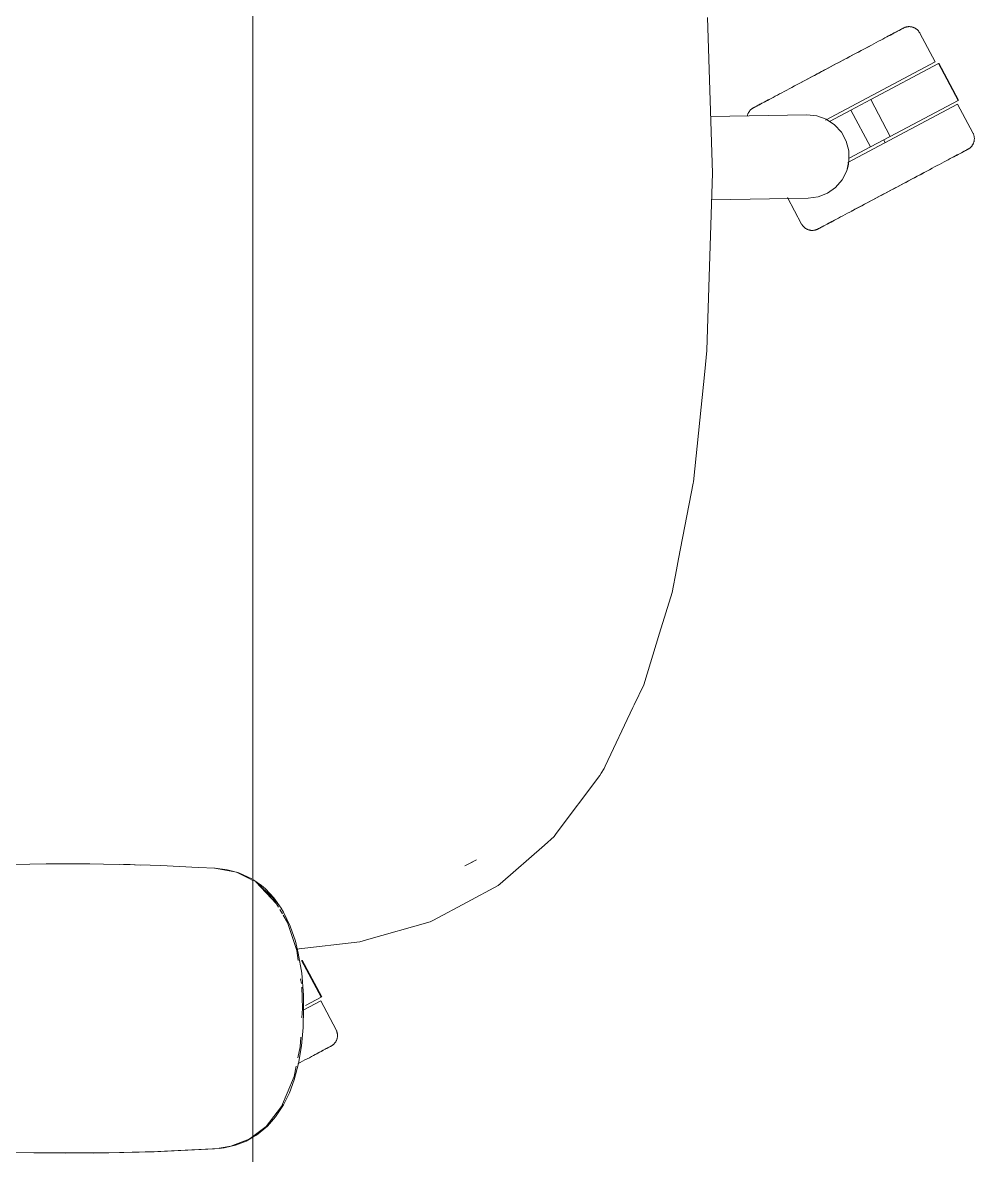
# Model space of a CAD drawing. Header units: millimetres. Extents: x 79795 to 317870, y -36033 to 97293.
# Drawn here: x 199171 to 199489.8, y 12504.6 to 12884.1 of the extents above; entities that cross this region are included whole.
import ezdxf

# ---------------------------------------------------------------- set-up
doc = ezdxf.new("R2010")
doc.units = ezdxf.units.MM
doc.header["$MEASUREMENT"] = 0
doc.layers.add('G-IMPT', color=8, linetype='CONTINUOUS', lineweight=9)
doc.layers.add('I-FURN', color=8, linetype='CONTINUOUS', lineweight=9)

msp = doc.modelspace()

# ---------------------------------------------------------------- linework, layer by layer
at = {"layer": 'G-IMPT'}
for p, q in [((199400.35, 12885.92), (199402.05, 12833.74)), ((199402.05, 12833.74), (199400.44, 12781.57)), ((199400.44, 12781.57), (199400.21, 12774.31)), ((199399.48, 12767.25), (199400.21, 12774.31)), ((199395.66, 12730.25), (199399.48, 12767.25)), ((199390.7, 12704.41), (199395.57, 12729.79)), ((199395.66, 12730.25), (199395.57, 12729.79)), ((199390.7, 12704.41), (199390, 12700.75)), ((199388.54, 12693.15), (199390, 12700.75)), ((199384.35, 12679.54), (199388.54, 12693.15)), ((199379.03, 12662.27), (199384.35, 12679.54)), ((199379.03, 12662.27), (199375.84, 12655.5)), ((199375.4, 12654.59), (199375.84, 12655.5)), ((199366.14, 12634.94), (199375.4, 12654.59)), ((199364.31, 12631.89), (199364.77, 12632.66)), ((199364.77, 12632.66), (199365.72, 12634.23)), ((199366.14, 12634.94), (199365.72, 12634.23)), ((199364.31, 12631.89), (199349.74, 12612.39)), ((199345.76, 12608.55), (199349.02, 12611.42)), ((199349.74, 12612.39), (199349.02, 12611.42)), ((199345.76, 12608.55), (199330.98, 12595.53)), ((199173.31, 12602.14), (199161, 12601.85)), ((199173.31, 12602.14), (199178.78, 12602.21)), ((199193.49, 12602.22), (199178.78, 12602.21)), ((199198, 12602.17), (199193.49, 12602.22)), ((199198, 12602.17), (199213.67, 12601.79)), ((199323.01, 12603.56), (199319.12, 12601.6)), ((199320.71, 12602.38), (199319.12, 12601.6)), ((199323.01, 12603.56), (199320.71, 12602.38)), ((199204.73, 12601.99), (199206.94, 12601.99)), ((199210.27, 12601.85), (199206.94, 12601.99)), ((199213.67, 12601.79), (199217.22, 12601.67)), ((199229.78, 12601.05), (199217.22, 12601.67)), ((199229.78, 12601.05), (199235.44, 12600.77)), ((199242.56, 12599.4), (199235.22, 12600.77)), ((199235.44, 12600.77), (199239.45, 12600.27)), ((199239.45, 12600.27), (199243.4, 12599.2)), ((199246.82, 12597.3), (199242.56, 12599.4)), ((199247.73, 12597.22), (199243.4, 12599.2)), ((199246.82, 12597.3), (199248.09, 12596.67)), ((199248.09, 12596.97), (199250.95, 12595.01)), ((199254.77, 12590.89), (199249.06, 12596.19)), ((199255.96, 12588.8), (199249.06, 12596.19)), ((199249.06, 12596.19), (199251.47, 12593.96)), ((199252.27, 12593.88), (199250.95, 12595.01)), ((199319.87, 12589.36), (199330.31, 12594.95)), ((199330.98, 12595.53), (199330.31, 12594.95)), ((199254.55, 12590.42), (199251.47, 12593.96)), ((199252.27, 12593.88), (199255.13, 12590.83)), ((199256.65, 12587.73), (199254.77, 12590.89)), ((199255.13, 12590.83), (199257.58, 12587.38)), ((199255.96, 12588.8), (199254.68, 12590.27)), ((199257.98, 12585.51), (199257.12, 12586.95)), ((199258.39, 12586), (199257.58, 12587.38)), ((199308.64, 12583.35), (199319.87, 12589.36)), ((199259.73, 12582.59), (199258.26, 12585.04)), ((199260.59, 12581.37), (199258.39, 12586)), ((199307.52, 12582.76), (199308.64, 12583.35)), ((199262.76, 12573.19), (199259.73, 12582.59)), ((199262.33, 12576.28), (199260.59, 12581.37)), ((199286.18, 12576.75), (199307.52, 12582.76)), ((199262.33, 12576.28), (199263.31, 12572.35)), ((199262.64, 12573.7), (199283.92, 12576.11)), ((199286.18, 12576.75), (199283.92, 12576.11)), ((199263.22, 12569.9), (199262.76, 12573.19)), ((199263.31, 12572.35), (199264.43, 12565.59)), ((199265, 12558.28), (199264.43, 12565.59)), ((199264.32, 12562.09), (199264.09, 12563.72)), ((199264.48, 12560.93), (199264.72, 12553.77)), ((199265, 12558.28), (199265.09, 12553.77)), ((199264.52, 12550.66), (199264.72, 12553.77)), ((199265.09, 12553.77), (199264.91, 12547.43)), ((199264.34, 12541.28), (199264.91, 12547.43)), ((199263.93, 12540.94), (199264.13, 12544.15)), ((199263.16, 12537.19), (199263.93, 12540.94)), ((199264.34, 12541.28), (199263.34, 12535.35)), ((199261.89, 12530.98), (199262.6, 12534.45)), ((199261.92, 12529.87), (199263.34, 12535.35)), ((199261.89, 12530.98), (199259.56, 12525.36)), ((199261.92, 12529.87), (199260.33, 12525.53)), ((199257.72, 12520.97), (199259.56, 12525.36)), ((199258.35, 12521.46), (199260.33, 12525.53)), ((199252.5, 12514.18), (199257.72, 12520.97)), ((199258.35, 12521.46), (199255.69, 12517.41)), ((199255.69, 12517.41), (199253.02, 12514.38)), ((199248.09, 12510.9), (199252.5, 12514.18)), ((199248.09, 12510.62), (199249.28, 12511.3)), ((199249.28, 12511.3), (199253.02, 12514.38)), ((199240.68, 12507.6), (199236.84, 12507.01)), ((199240.86, 12507.58), (199238.47, 12507.13)), ((199240.68, 12507.6), (199246.88, 12510.01)), ((199240.86, 12507.58), (199242.21, 12507.95)), ((199245.85, 12509.34), (199242.21, 12507.95)), ((199245.85, 12509.34), (199248.09, 12510.62)), ((199246.88, 12510.01), (199248.09, 12510.9)), ((199174.67, 12505.37), (199166.25, 12505.54)), ((199174.67, 12505.37), (199204.68, 12505.49)), ((199174.67, 12505.37), (199194.85, 12505.33)), ((199174.67, 12505.37), (199185.46, 12505.29)), ((199204.68, 12505.49), (199185.46, 12505.29)), ((199194.85, 12505.33), (199216.25, 12505.83)), ((199194.85, 12505.33), (199215.04, 12505.79)), ((199194.85, 12505.33), (199204.68, 12505.49)), ((199194.85, 12505.37), (199196.89, 12505.35)), ((199196.89, 12505.35), (199198.8, 12505.42)), ((199204.68, 12505.49), (199216.25, 12505.83)), ((199215.04, 12505.79), (199236.82, 12506.88)), ((199215.04, 12505.79), (199235.22, 12506.77)), ((199216.25, 12505.83), (199215.04, 12505.79)), ((199216.25, 12505.83), (199236.82, 12506.88)), ((199236.82, 12506.88), (199235.22, 12506.77)), ((199236.82, 12506.88), (199238.47, 12507.13))]:
    msp.add_line(p, q, dxfattribs=at)
at = {"layer": 'I-FURN'}
for p, q in [((199248.09, 13475.97), (199248.09, 12075.97)), ((199248.09, 12075.97), (199248.09, 13475.97)), ((199460.46, 12879.36), (199459.82, 12879.01)), ((199461.08, 12879.69), (199460.46, 12879.36)), ((199461.67, 12880), (199461.08, 12879.69)), ((199461.35, 12879.83), (199461.92, 12880.13)), ((199462.22, 12880.29), (199461.67, 12880)), ((199461.92, 12880.13), (199462.46, 12880.42)), ((199462.73, 12880.56), (199462.22, 12880.29)), ((199462.46, 12880.42), (199462.96, 12880.68)), ((199463.22, 12880.82), (199462.73, 12880.56)), ((199462.96, 12880.68), (199463.43, 12880.93)), ((199463.66, 12881.06), (199463.22, 12880.82)), ((199463.43, 12880.93), (199463.85, 12881.16)), ((199464.07, 12881.28), (199463.66, 12881.06)), ((199463.85, 12881.16), (199464.25, 12881.37)), ((199464.44, 12881.47), (199464.07, 12881.28)), ((199464.25, 12881.37), (199464.6, 12881.56)), ((199464.78, 12881.65), (199464.44, 12881.47)), ((199464.6, 12881.56), (199464.92, 12881.73)), ((199465.08, 12881.81), (199464.78, 12881.65)), ((199464.92, 12881.73), (199465.2, 12881.88)), ((199465.34, 12881.95), (199465.08, 12881.81)), ((199465.2, 12881.88), (199465.44, 12882)), ((199465.55, 12882.06), (199465.34, 12881.95)), ((199465.44, 12882), (199465.64, 12882.11)), ((199465.73, 12882.16), (199465.55, 12882.06)), ((199465.64, 12882.11), (199465.8, 12882.2)), ((199465.88, 12882.23), (199465.73, 12882.16)), ((199465.8, 12882.2), (199465.93, 12882.26)), ((199465.98, 12882.29), (199465.88, 12882.23)), ((199465.93, 12882.26), (199466.01, 12882.31)), ((199466.04, 12882.32), (199465.98, 12882.29)), ((199466.01, 12882.31), (199466.05, 12882.33)), ((199466.06, 12882.33), (199466.04, 12882.32)), ((199466.05, 12882.33), (199466.06, 12882.33)), ((199466.06, 12882.33), (199466.2, 12882.4)), ((199466.2, 12882.4), (199466.35, 12882.47)), ((199466.35, 12882.47), (199466.5, 12882.53)), ((199466.5, 12882.53), (199466.65, 12882.59)), ((199466.65, 12882.59), (199466.8, 12882.64)), ((199466.8, 12882.64), (199466.96, 12882.68)), ((199466.96, 12882.68), (199467.11, 12882.72)), ((199467.11, 12882.72), (199467.27, 12882.75)), ((199467.27, 12882.75), (199467.43, 12882.77)), ((199467.43, 12882.77), (199467.59, 12882.79)), ((199467.59, 12882.79), (199467.75, 12882.8)), ((199467.75, 12882.8), (199467.91, 12882.8)), ((199467.91, 12882.8), (199468.07, 12882.8)), ((199468.07, 12882.8), (199468.24, 12882.79)), ((199468.24, 12882.79), (199468.4, 12882.78)), ((199468.4, 12882.78), (199468.56, 12882.76)), ((199468.56, 12882.76), (199468.71, 12882.73)), ((199468.71, 12882.73), (199468.87, 12882.7)), ((199468.87, 12882.7), (199469.03, 12882.66)), ((199469.03, 12882.66), (199469.18, 12882.61)), ((199469.18, 12882.61), (199469.34, 12882.56)), ((199469.34, 12882.56), (199469.49, 12882.5)), ((199469.49, 12882.5), (199469.63, 12882.43)), ((199469.63, 12882.43), (199469.78, 12882.36)), ((199469.78, 12882.36), (199469.92, 12882.29)), ((199469.92, 12882.29), (199470.06, 12882.21)), ((199470.06, 12882.21), (199470.19, 12882.12)), ((199470.19, 12882.12), (199470.33, 12882.03)), ((199470.33, 12882.03), (199470.46, 12881.93)), ((199470.46, 12881.93), (199470.58, 12881.83)), ((199470.58, 12881.83), (199470.7, 12881.72)), ((199470.7, 12881.72), (199470.81, 12881.61)), ((199470.81, 12881.61), (199470.93, 12881.49)), ((199470.93, 12881.49), (199471.03, 12881.37)), ((199471.03, 12881.37), (199471.13, 12881.24)), ((199471.13, 12881.24), (199471.23, 12881.11)), ((199471.23, 12881.11), (199471.32, 12880.98)), ((199471.32, 12880.98), (199471.41, 12880.84)), ((199471.41, 12880.84), (199471.49, 12880.7)), ((199471.49, 12880.7), (199471.51, 12880.66)), ((199476.66, 12870.98), (199471.51, 12880.66)), ((199452.29, 12875.01), (199453.17, 12875.48)), ((199453.64, 12875.73), (199452.77, 12875.26)), ((199453.17, 12875.48), (199454.04, 12875.94)), ((199454.5, 12876.19), (199453.64, 12875.73)), ((199454.04, 12875.94), (199454.89, 12876.39)), ((199455.34, 12876.63), (199454.5, 12876.19)), ((199456.15, 12877.06), (199455.34, 12876.63)), ((199456.94, 12877.48), (199456.15, 12877.06)), ((199457.7, 12877.89), (199456.94, 12877.48)), ((199458.43, 12878.28), (199457.7, 12877.89)), ((199459.14, 12878.65), (199458.43, 12878.28)), ((199459.82, 12879.01), (199459.14, 12878.65)), ((199446.18, 12871.76), (199445.19, 12871.24)), ((199445.65, 12871.48), (199446.63, 12872)), ((199447.16, 12872.28), (199446.18, 12871.76)), ((199446.63, 12872), (199447.6, 12872.52)), ((199448.13, 12872.8), (199447.16, 12872.28)), ((199447.6, 12872.52), (199448.57, 12873.03)), ((199449.08, 12873.31), (199448.13, 12872.8)), ((199448.57, 12873.03), (199449.52, 12873.54)), ((199450.03, 12873.81), (199449.08, 12873.31)), ((199449.52, 12873.54), (199450.46, 12874.04)), ((199450.96, 12874.3), (199450.03, 12873.81)), ((199450.46, 12874.04), (199451.38, 12874.53)), ((199451.87, 12874.79), (199450.96, 12874.3)), ((199451.38, 12874.53), (199452.29, 12875.01)), ((199452.77, 12875.26), (199451.87, 12874.79)), ((199439.18, 12868.04), (199438.18, 12867.51)), ((199438.64, 12867.75), (199439.64, 12868.29)), ((199440.18, 12868.57), (199439.18, 12868.04)), ((199439.64, 12868.29), (199440.65, 12868.82)), ((199476.66, 12870.98), (199439.91, 12851.44)), ((199441.19, 12869.11), (199440.18, 12868.57)), ((199440.65, 12868.82), (199441.65, 12869.36)), ((199442.2, 12869.64), (199441.19, 12869.11)), ((199441.65, 12869.36), (199442.66, 12869.89)), ((199443.2, 12870.18), (199442.2, 12869.64)), ((199442.66, 12869.89), (199443.66, 12870.42)), ((199444.2, 12870.71), (199443.2, 12870.18)), ((199443.66, 12870.42), (199444.66, 12870.95)), ((199445.19, 12871.24), (199444.2, 12870.71)), ((199444.66, 12870.95), (199445.65, 12871.48)), ((199455.07, 12858.37), (199477.78, 12870.44)), ((199477.78, 12870.44), (199484.35, 12858.08)), ((199484.52, 12858.17), (199477.95, 12870.53)), ((199430.88, 12863.63), (199431.81, 12864.12)), ((199432.32, 12864.39), (199431.38, 12863.89)), ((199431.81, 12864.12), (199432.75, 12864.62)), ((199433.27, 12864.9), (199432.32, 12864.39)), ((199432.75, 12864.62), (199433.71, 12865.13)), ((199434.23, 12865.41), (199433.27, 12864.9)), ((199433.71, 12865.13), (199434.68, 12865.65)), ((199435.21, 12865.93), (199434.23, 12865.41)), ((199434.68, 12865.65), (199435.66, 12866.17)), ((199436.19, 12866.45), (199435.21, 12865.93)), ((199435.66, 12866.17), (199436.65, 12866.69)), ((199437.18, 12866.98), (199436.19, 12866.45)), ((199436.65, 12866.69), (199437.64, 12867.22)), ((199438.18, 12867.51), (199437.18, 12866.98)), ((199437.64, 12867.22), (199438.64, 12867.75)), ((199424.55, 12860.26), (199423.8, 12859.86)), ((199425.32, 12860.67), (199424.55, 12860.26)), ((199426.13, 12861.1), (199425.32, 12860.67)), ((199426.95, 12861.54), (199426.13, 12861.1)), ((199427.8, 12861.99), (199426.95, 12861.54)), ((199428.66, 12862.45), (199427.8, 12861.99)), ((199429.55, 12862.92), (199428.66, 12862.45)), ((199430.46, 12863.4), (199429.55, 12862.92)), ((199429.97, 12863.14), (199430.88, 12863.63)), ((199431.38, 12863.89), (199430.46, 12863.4)), ((199417.06, 12856.28), (199417.39, 12856.46)), ((199417.59, 12856.56), (199417.23, 12856.37)), ((199417.39, 12856.46), (199417.77, 12856.65)), ((199417.98, 12856.77), (199417.59, 12856.56)), ((199417.77, 12856.65), (199418.18, 12856.87)), ((199418.41, 12857), (199417.98, 12856.77)), ((199418.18, 12856.87), (199418.62, 12857.11)), ((199418.88, 12857.25), (199418.41, 12857)), ((199418.62, 12857.11), (199419.1, 12857.37)), ((199419.38, 12857.51), (199418.88, 12857.25)), ((199419.1, 12857.37), (199419.62, 12857.64)), ((199419.91, 12857.8), (199419.38, 12857.51)), ((199419.62, 12857.64), (199420.17, 12857.93)), ((199420.48, 12858.1), (199419.91, 12857.8)), ((199420.17, 12857.93), (199420.76, 12858.24)), ((199421.09, 12858.42), (199420.48, 12858.1)), ((199421.72, 12858.76), (199421.09, 12858.42)), ((199422.38, 12859.11), (199421.72, 12858.76)), ((199423.08, 12859.48), (199422.38, 12859.11)), ((199423.8, 12859.86), (199423.08, 12859.48)), ((199484.17, 12856.85), (199447.45, 12837.33)), ((199448.43, 12854.84), (199455.07, 12858.37)), ((199455.07, 12858.37), (199461.64, 12846.01)), ((199484.35, 12858.08), (199461.64, 12846.01)), ((199489.32, 12847.17), (199484.17, 12856.85)), ((199401.44, 12852.69), (199433.63, 12853.26)), ((199413.75, 12852.96), (199413.79, 12853.12)), ((199413.79, 12853.12), (199413.84, 12853.28)), ((199413.84, 12853.28), (199413.89, 12853.43)), ((199413.89, 12853.43), (199413.95, 12853.58)), ((199413.95, 12853.58), (199414.01, 12853.73)), ((199414.01, 12853.73), (199414.08, 12853.87)), ((199414.08, 12853.87), (199414.16, 12854.01)), ((199414.16, 12854.01), (199414.24, 12854.15)), ((199414.24, 12854.15), (199414.33, 12854.29)), ((199414.33, 12854.29), (199414.42, 12854.42)), ((199414.42, 12854.42), (199414.52, 12854.55)), ((199414.52, 12854.55), (199414.62, 12854.67)), ((199414.62, 12854.67), (199414.73, 12854.79)), ((199414.73, 12854.79), (199414.84, 12854.91)), ((199414.84, 12854.91), (199414.96, 12855.02)), ((199414.96, 12855.02), (199415.08, 12855.12)), ((199415.08, 12855.12), (199415.2, 12855.23)), ((199415.2, 12855.23), (199415.33, 12855.32)), ((199415.33, 12855.32), (199415.47, 12855.41)), ((199415.47, 12855.41), (199415.6, 12855.5)), ((199415.6, 12855.5), (199415.74, 12855.58)), ((199415.74, 12855.58), (199415.78, 12855.6)), ((199415.78, 12855.6), (199415.8, 12855.61)), ((199415.79, 12855.6), (199415.78, 12855.6)), ((199415.83, 12855.62), (199415.79, 12855.6)), ((199415.8, 12855.61), (199415.86, 12855.64)), ((199415.91, 12855.67), (199415.83, 12855.62)), ((199415.86, 12855.64), (199415.96, 12855.7)), ((199416.03, 12855.73), (199415.91, 12855.67)), ((199415.96, 12855.7), (199416.1, 12855.77)), ((199416.19, 12855.82), (199416.03, 12855.73)), ((199416.1, 12855.77), (199416.28, 12855.87)), ((199416.4, 12855.93), (199416.19, 12855.82)), ((199416.28, 12855.87), (199416.5, 12855.98)), ((199416.64, 12856.05), (199416.4, 12855.93)), ((199416.5, 12855.98), (199416.76, 12856.12)), ((199416.92, 12856.2), (199416.64, 12856.05)), ((199416.76, 12856.12), (199417.06, 12856.28)), ((199417.23, 12856.37), (199416.92, 12856.2)), ((199433.63, 12853.26), (199436.98, 12852.91)), ((199436.98, 12852.91), (199440.16, 12851.77)), ((199441.29, 12851.04), (199448.43, 12854.84)), ((199448.43, 12854.84), (199455, 12842.48)), ((199440.16, 12851.77), (199442.97, 12849.9)), ((199442.97, 12849.9), (199445.25, 12847.41)), ((199445.25, 12847.41), (199446.87, 12844.45)), ((199461.64, 12846.01), (199455, 12842.48)), ((199489.32, 12847.17), (199489.39, 12847.02)), ((199489.39, 12847.02), (199489.46, 12846.88)), ((199489.46, 12846.88), (199489.52, 12846.73)), ((199489.52, 12846.73), (199489.57, 12846.57)), ((199489.57, 12846.57), (199489.62, 12846.42)), ((199489.62, 12846.42), (199489.67, 12846.27)), ((199489.67, 12846.27), (199489.7, 12846.11)), ((199489.7, 12846.11), (199489.73, 12845.95)), ((199489.73, 12845.95), (199489.76, 12845.79)), ((199489.76, 12845.79), (199489.77, 12845.63)), ((199489.77, 12845.63), (199489.79, 12845.47)), ((199489.79, 12845.15), (199489.78, 12844.99)), ((199489.79, 12845.47), (199489.79, 12845.31)), ((199489.79, 12845.31), (199489.79, 12845.15)), ((199446.87, 12844.45), (199447.73, 12841.19)), ((199455, 12842.48), (199447.86, 12838.68)), ((199459.89, 12843.94), (199459.42, 12844.81)), ((199486.52, 12841.11), (199486.8, 12841.26)), ((199486.93, 12841.33), (199486.67, 12841.19)), ((199486.8, 12841.26), (199487.04, 12841.39)), ((199487.15, 12841.45), (199486.93, 12841.33)), ((199487.04, 12841.39), (199487.24, 12841.5)), ((199487.33, 12841.54), (199487.15, 12841.45)), ((199487.24, 12841.5), (199487.4, 12841.58)), ((199487.47, 12841.62), (199487.33, 12841.54)), ((199487.4, 12841.58), (199487.52, 12841.65)), ((199487.57, 12841.67), (199487.47, 12841.62)), ((199487.52, 12841.65), (199487.6, 12841.69)), ((199487.63, 12841.7), (199487.57, 12841.67)), ((199487.6, 12841.69), (199487.65, 12841.71)), ((199487.65, 12841.72), (199487.63, 12841.7)), ((199487.69, 12841.74), (199487.65, 12841.72)), ((199487.65, 12841.71), (199487.65, 12841.72)), ((199487.83, 12841.82), (199487.69, 12841.74)), ((199487.97, 12841.9), (199487.83, 12841.82)), ((199488.1, 12841.99), (199487.97, 12841.9)), ((199488.23, 12842.09), (199488.1, 12841.99)), ((199488.35, 12842.19), (199488.23, 12842.09)), ((199488.48, 12842.3), (199488.35, 12842.19)), ((199488.59, 12842.41), (199488.48, 12842.3)), ((199488.7, 12842.52), (199488.59, 12842.41)), ((199488.81, 12842.64), (199488.7, 12842.52)), ((199488.92, 12842.77), (199488.81, 12842.64)), ((199489.01, 12842.9), (199488.92, 12842.77)), ((199489.11, 12843.03), (199489.01, 12842.9)), ((199489.19, 12843.16), (199489.11, 12843.03)), ((199489.27, 12843.3), (199489.19, 12843.16)), ((199489.35, 12843.44), (199489.27, 12843.3)), ((199489.42, 12843.59), (199489.35, 12843.44)), ((199489.49, 12843.74), (199489.42, 12843.59)), ((199489.54, 12843.89), (199489.49, 12843.74)), ((199489.6, 12844.04), (199489.54, 12843.89)), ((199489.64, 12844.19), (199489.6, 12844.04)), ((199489.68, 12844.35), (199489.64, 12844.19)), ((199489.72, 12844.51), (199489.68, 12844.35)), ((199489.74, 12844.67), (199489.72, 12844.51)), ((199489.76, 12844.83), (199489.74, 12844.67)), ((199489.78, 12844.99), (199489.76, 12844.83)), ((199447.79, 12837.82), (199447.04, 12834.53)), ((199447.73, 12841.19), (199447.79, 12837.82)), ((199478.88, 12837.05), (199479.63, 12837.45)), ((199479.63, 12837.45), (199480.36, 12837.84)), ((199480.36, 12837.84), (199481.05, 12838.21)), ((199481.05, 12838.21), (199481.71, 12838.56)), ((199481.71, 12838.56), (199482.35, 12838.9)), ((199482.35, 12838.9), (199482.95, 12839.22)), ((199483.26, 12839.38), (199482.68, 12839.07)), ((199482.95, 12839.22), (199483.52, 12839.52)), ((199483.81, 12839.67), (199483.26, 12839.38)), ((199483.52, 12839.52), (199484.05, 12839.8)), ((199484.33, 12839.95), (199483.81, 12839.67)), ((199484.05, 12839.8), (199484.56, 12840.07)), ((199484.81, 12840.2), (199484.33, 12839.95)), ((199484.56, 12840.07), (199485.02, 12840.32)), ((199485.26, 12840.44), (199484.81, 12840.2)), ((199485.02, 12840.32), (199485.45, 12840.54)), ((199485.67, 12840.66), (199485.26, 12840.44)), ((199485.45, 12840.54), (199485.84, 12840.75)), ((199486.04, 12840.86), (199485.67, 12840.66)), ((199485.84, 12840.75), (199486.2, 12840.94)), ((199486.38, 12841.04), (199486.04, 12840.86)), ((199486.2, 12840.94), (199486.52, 12841.11)), ((199486.67, 12841.19), (199486.38, 12841.04)), ((199447.04, 12834.53), (199445.52, 12831.52)), ((199472.55, 12833.69), (199471.62, 12833.19)), ((199472.05, 12833.42), (199472.98, 12833.91)), ((199473.47, 12834.17), (199472.55, 12833.69)), ((199472.98, 12833.91), (199473.88, 12834.39)), ((199473.88, 12834.39), (199474.77, 12834.87)), ((199474.77, 12834.87), (199475.64, 12835.33)), ((199475.64, 12835.33), (199476.48, 12835.78)), ((199476.48, 12835.78), (199477.31, 12836.22)), ((199477.31, 12836.22), (199478.11, 12836.64)), ((199478.11, 12836.64), (199478.88, 12837.05)), ((199445.52, 12831.52), (199443.33, 12828.95)), ((199465.79, 12830.09), (199464.79, 12829.56)), ((199465.25, 12829.81), (199466.25, 12830.34)), ((199466.79, 12830.62), (199465.79, 12830.09)), ((199466.25, 12830.34), (199467.24, 12830.86)), ((199467.77, 12831.15), (199466.79, 12830.62)), ((199467.24, 12830.86), (199468.23, 12831.39)), ((199468.75, 12831.67), (199467.77, 12831.15)), ((199468.23, 12831.39), (199469.2, 12831.9)), ((199469.72, 12832.18), (199468.75, 12831.67)), ((199469.2, 12831.9), (199470.16, 12832.42)), ((199470.68, 12832.69), (199469.72, 12832.18)), ((199470.16, 12832.42), (199471.12, 12832.92)), ((199471.62, 12833.19), (199470.68, 12832.69)), ((199471.12, 12832.92), (199472.05, 12833.42)), ((199440.59, 12826.99), (199437.46, 12825.74)), ((199443.33, 12828.95), (199440.59, 12826.99)), ((199457.25, 12825.55), (199458.24, 12826.08)), ((199458.78, 12826.36), (199457.79, 12825.84)), ((199458.24, 12826.08), (199459.24, 12826.61)), ((199459.77, 12826.89), (199458.78, 12826.36)), ((199459.24, 12826.61), (199460.24, 12827.14)), ((199460.78, 12827.43), (199459.77, 12826.89)), ((199460.24, 12827.14), (199461.24, 12827.67)), ((199461.78, 12827.96), (199460.78, 12827.43)), ((199461.24, 12827.67), (199462.24, 12828.21)), ((199462.79, 12828.49), (199461.78, 12827.96)), ((199462.24, 12828.21), (199463.25, 12828.74)), ((199463.79, 12829.03), (199462.79, 12828.49)), ((199463.25, 12828.74), (199464.25, 12829.27)), ((199464.79, 12829.56), (199463.79, 12829.03)), ((199464.25, 12829.27), (199465.25, 12829.81)), ((199434.11, 12825.27), (199401.77, 12824.71)), ((199427.23, 12825.49), (199431.93, 12816.65)), ((199437.46, 12825.74), (199434.11, 12825.27)), ((199451.15, 12822.31), (199450.26, 12821.83)), ((199450.67, 12822.05), (199451.56, 12822.53)), ((199452.05, 12822.79), (199451.15, 12822.31)), ((199451.56, 12822.53), (199452.48, 12823.01)), ((199452.98, 12823.28), (199452.05, 12822.79)), ((199452.48, 12823.01), (199453.41, 12823.51)), ((199453.91, 12823.78), (199452.98, 12823.28)), ((199453.41, 12823.51), (199454.35, 12824.01)), ((199454.87, 12824.28), (199453.91, 12823.78)), ((199454.35, 12824.01), (199455.31, 12824.52)), ((199455.83, 12824.79), (199454.87, 12824.28)), ((199455.31, 12824.52), (199456.28, 12825.03)), ((199456.8, 12825.31), (199455.83, 12824.79)), ((199456.28, 12825.03), (199457.25, 12825.55)), ((199457.79, 12825.84), (199456.8, 12825.31)), ((199443.62, 12818.3), (199444.29, 12818.66)), ((199444.29, 12818.66), (199445, 12819.04)), ((199445, 12819.04), (199445.74, 12819.43)), ((199445.74, 12819.43), (199446.5, 12819.83)), ((199446.5, 12819.83), (199447.29, 12820.25)), ((199447.29, 12820.25), (199448.1, 12820.68)), ((199448.1, 12820.68), (199448.93, 12821.13)), ((199449.39, 12821.37), (199448.55, 12820.92)), ((199448.93, 12821.13), (199449.79, 12821.58)), ((199450.26, 12821.83), (199449.39, 12821.37)), ((199449.79, 12821.58), (199450.67, 12822.05)), ((199431.95, 12816.61), (199431.93, 12816.65)), ((199432.03, 12816.47), (199431.95, 12816.61)), ((199432.11, 12816.34), (199432.03, 12816.47)), ((199432.2, 12816.2), (199432.11, 12816.34)), ((199432.3, 12816.07), (199432.2, 12816.2)), ((199432.4, 12815.95), (199432.3, 12816.07)), ((199432.51, 12815.83), (199432.4, 12815.95)), ((199432.62, 12815.71), (199432.51, 12815.83)), ((199432.73, 12815.6), (199432.62, 12815.71)), ((199432.85, 12815.49), (199432.73, 12815.6)), ((199432.98, 12815.39), (199432.85, 12815.49)), ((199433.11, 12815.29), (199432.98, 12815.39)), ((199433.24, 12815.2), (199433.11, 12815.29)), ((199433.37, 12815.11), (199433.24, 12815.2)), ((199433.51, 12815.03), (199433.37, 12815.11)), ((199433.66, 12814.95), (199433.51, 12815.03)), ((199433.8, 12814.88), (199433.66, 12814.95)), ((199433.95, 12814.82), (199433.8, 12814.88)), ((199434.1, 12814.76), (199433.95, 12814.82)), ((199434.25, 12814.71), (199434.1, 12814.76)), ((199434.41, 12814.66), (199434.25, 12814.71)), ((199436.63, 12814.68), (199436.48, 12814.64)), ((199436.79, 12814.73), (199436.63, 12814.68)), ((199436.94, 12814.78), (199436.79, 12814.73)), ((199437.09, 12814.84), (199436.94, 12814.78)), ((199437.23, 12814.91), (199437.09, 12814.84)), ((199437.38, 12814.98), (199437.23, 12814.91)), ((199437.42, 12815.01), (199437.38, 12814.99)), ((199437.38, 12814.99), (199437.38, 12814.98)), ((199437.38, 12814.98), (199437.4, 12814.99)), ((199437.4, 12814.99), (199437.46, 12815.03)), ((199437.51, 12815.05), (199437.42, 12815.01)), ((199437.46, 12815.03), (199437.56, 12815.08)), ((199437.63, 12815.12), (199437.51, 12815.05)), ((199437.56, 12815.08), (199437.7, 12815.15)), ((199437.79, 12815.2), (199437.63, 12815.12)), ((199437.7, 12815.15), (199437.88, 12815.25)), ((199437.99, 12815.31), (199437.79, 12815.2)), ((199437.88, 12815.25), (199438.1, 12815.37)), ((199438.23, 12815.44), (199437.99, 12815.31)), ((199438.1, 12815.37), (199438.36, 12815.5)), ((199438.51, 12815.59), (199438.23, 12815.44)), ((199438.36, 12815.5), (199438.65, 12815.66)), ((199438.83, 12815.76), (199438.51, 12815.59)), ((199438.65, 12815.66), (199438.99, 12815.84)), ((199439.19, 12815.95), (199438.83, 12815.76)), ((199438.99, 12815.84), (199439.36, 12816.04)), ((199439.58, 12816.15), (199439.19, 12815.95)), ((199439.36, 12816.04), (199439.77, 12816.26)), ((199440.01, 12816.38), (199439.58, 12816.15)), ((199439.77, 12816.26), (199440.22, 12816.49)), ((199440.47, 12816.63), (199440.01, 12816.38)), ((199440.22, 12816.49), (199440.7, 12816.75)), ((199440.97, 12816.9), (199440.47, 12816.63)), ((199440.7, 12816.75), (199441.22, 12817.03)), ((199441.51, 12817.18), (199440.97, 12816.9)), ((199441.22, 12817.03), (199441.77, 12817.32)), ((199442.08, 12817.48), (199441.51, 12817.18)), ((199441.77, 12817.32), (199442.35, 12817.63)), ((199442.35, 12817.63), (199442.97, 12817.96)), ((199442.97, 12817.96), (199443.62, 12818.3)), ((199434.56, 12814.62), (199434.41, 12814.66)), ((199434.72, 12814.59), (199434.56, 12814.62)), ((199434.88, 12814.56), (199434.72, 12814.59)), ((199435.04, 12814.54), (199434.88, 12814.56)), ((199435.2, 12814.52), (199435.04, 12814.54)), ((199435.36, 12814.51), (199435.2, 12814.52)), ((199435.52, 12814.51), (199435.36, 12814.51)), ((199435.68, 12814.52), (199435.52, 12814.51)), ((199435.84, 12814.53), (199435.68, 12814.52)), ((199436, 12814.55), (199435.84, 12814.53)), ((199436.16, 12814.57), (199436, 12814.55)), ((199436.32, 12814.6), (199436.16, 12814.57)), ((199436.48, 12814.64), (199436.32, 12814.6)), ((199264.33, 12569.85), (199264.42, 12569.9)), ((199264.42, 12569.9), (199270.99, 12557.54)), ((199271.16, 12557.63), (199264.59, 12569.99)), ((199270.99, 12557.54), (199265.7, 12554.72)), ((199270.81, 12556.31), (199265.18, 12553.31)), ((199275.96, 12546.62), (199270.81, 12556.31)), ((199275.96, 12546.62), (199276.03, 12546.48)), ((199276.03, 12546.48), (199276.1, 12546.33)), ((199276.1, 12546.33), (199276.16, 12546.18)), ((199276.16, 12546.18), (199276.22, 12546.03)), ((199276.22, 12546.03), (199276.26, 12545.88)), ((199276.26, 12545.88), (199276.31, 12545.72)), ((199276.31, 12545.72), (199276.34, 12545.56)), ((199276.34, 12545.56), (199276.37, 12545.4)), ((199276.37, 12545.4), (199276.4, 12545.25)), ((199276.4, 12545.25), (199276.42, 12545.09)), ((199274.74, 12541.45), (199274.61, 12541.36)), ((199274.87, 12541.54), (199274.74, 12541.45)), ((199275, 12541.64), (199274.87, 12541.54)), ((199275.12, 12541.75), (199275, 12541.64)), ((199275.23, 12541.86), (199275.12, 12541.75)), ((199275.35, 12541.98), (199275.23, 12541.86)), ((199275.45, 12542.1), (199275.35, 12541.98)), ((199275.56, 12542.22), (199275.45, 12542.1)), ((199275.65, 12542.35), (199275.56, 12542.22)), ((199275.75, 12542.48), (199275.65, 12542.35)), ((199275.83, 12542.62), (199275.75, 12542.48)), ((199275.92, 12542.76), (199275.83, 12542.62)), ((199275.99, 12542.9), (199275.92, 12542.76)), ((199276.06, 12543.04), (199275.99, 12542.9)), ((199276.13, 12543.19), (199276.06, 12543.04)), ((199276.18, 12543.34), (199276.13, 12543.19)), ((199276.24, 12543.49), (199276.18, 12543.34)), ((199276.28, 12543.65), (199276.24, 12543.49)), ((199276.32, 12543.8), (199276.28, 12543.65)), ((199276.36, 12543.96), (199276.32, 12543.8)), ((199276.39, 12544.12), (199276.36, 12543.96)), ((199276.41, 12544.28), (199276.39, 12544.12)), ((199276.42, 12544.44), (199276.41, 12544.28)), ((199276.42, 12545.09), (199276.43, 12544.92)), ((199276.43, 12544.6), (199276.42, 12544.44)), ((199276.43, 12544.92), (199276.43, 12544.76)), ((199276.43, 12544.76), (199276.43, 12544.6)), ((199267, 12537.29), (199267.69, 12537.66)), ((199267.69, 12537.66), (199268.36, 12538.01)), ((199268.36, 12538.01), (199268.99, 12538.35)), ((199268.99, 12538.35), (199269.59, 12538.67)), ((199269.9, 12538.84), (199269.32, 12538.52)), ((199269.59, 12538.67), (199270.16, 12538.97)), ((199270.45, 12539.13), (199269.9, 12538.84)), ((199270.16, 12538.97), (199270.7, 12539.26)), ((199270.97, 12539.4), (199270.45, 12539.13)), ((199270.7, 12539.26), (199271.2, 12539.52)), ((199271.45, 12539.66), (199270.97, 12539.4)), ((199271.2, 12539.52), (199271.66, 12539.77)), ((199271.9, 12539.9), (199271.45, 12539.66)), ((199271.66, 12539.77), (199272.09, 12540)), ((199272.31, 12540.11), (199271.9, 12539.9)), ((199272.09, 12540), (199272.48, 12540.21)), ((199272.68, 12540.31), (199272.31, 12540.11)), ((199272.48, 12540.21), (199272.84, 12540.4)), ((199273.02, 12540.49), (199272.68, 12540.31)), ((199272.84, 12540.4), (199273.16, 12540.57)), ((199273.31, 12540.65), (199273.02, 12540.49)), ((199273.16, 12540.57), (199273.44, 12540.72)), ((199273.57, 12540.79), (199273.31, 12540.65)), ((199273.44, 12540.72), (199273.68, 12540.84)), ((199273.79, 12540.9), (199273.57, 12540.79)), ((199273.68, 12540.84), (199273.88, 12540.95)), ((199273.97, 12541), (199273.79, 12540.9)), ((199273.88, 12540.95), (199274.04, 12541.04)), ((199274.11, 12541.07), (199273.97, 12541)), ((199274.04, 12541.04), (199274.16, 12541.1)), ((199274.21, 12541.13), (199274.11, 12541.07)), ((199274.16, 12541.1), (199274.25, 12541.14)), ((199274.27, 12541.16), (199274.21, 12541.13)), ((199274.25, 12541.14), (199274.29, 12541.17)), ((199274.29, 12541.17), (199274.27, 12541.16)), ((199274.33, 12541.19), (199274.29, 12541.17)), ((199274.29, 12541.17), (199274.29, 12541.17)), ((199274.47, 12541.27), (199274.33, 12541.19)), ((199274.61, 12541.36), (199274.47, 12541.27)), ((199263.12, 12535.23), (199263.95, 12535.67)), ((199263.95, 12535.67), (199264.75, 12536.1)), ((199264.75, 12536.1), (199265.53, 12536.51)), ((199265.53, 12536.51), (199266.28, 12536.91)), ((199266.28, 12536.91), (199267, 12537.29))]:
    msp.add_line(p, q, dxfattribs=at)
msp.add_arc((199434.06, 12839.27), 13.81, 342.664, 347.6527, dxfattribs=at)
msp.add_open_spline([(199447.67, 12836.91), (199447.59, 12836.47), (199447.49, 12836.05), (199447.37, 12835.63)], degree=3, dxfattribs=at)

doc.saveas('drawing.dxf')
